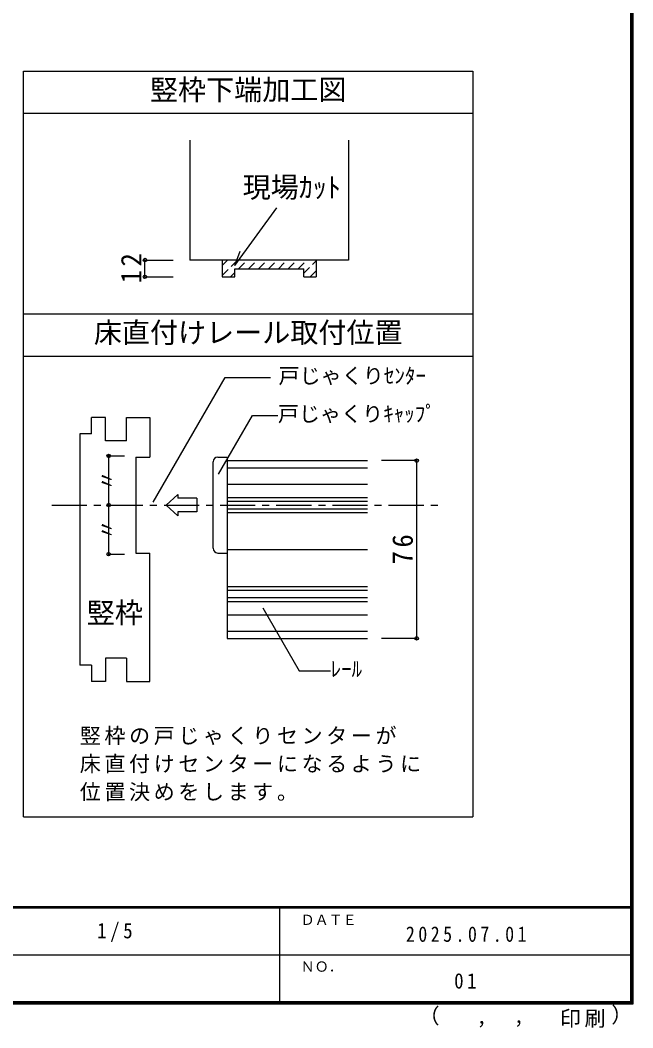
# Model space of a CAD drawing. Units: millimetres, scale not verified, with parts at other scales. Extents: x -973 to 977, y -718 to 696.
# Drawn here: x 540 to 977, y -718 to 0 of the extents above; entities that cross this region are included whole.
import ezdxf
from ezdxf.enums import TextEntityAlignment as Align

# ---------------------------------------------------------------- set-up
doc = ezdxf.new("R2010")
doc.units = ezdxf.units.MM
doc.header["$LTSCALE"] = 5
doc.header["$PDMODE"] = 32
doc.header["$PDSIZE"] = 2.5
doc.linetypes.add('CHAIN1', pattern=[8, 5, -1, 1, -1])
doc.linetypes.add('DASHED1', pattern=[1.8, 1.2, -0.6])
for name, color, linetype in [('0-4_枠', 3, 'Continuous'), ('0-A_文字', 7, 'Continuous'), ('0-B_寸法', 7, 'Continuous'), ('0-C_ハッチ', 4, 'Continuous'), ('2-1_通り芯', 4, 'CHAIN1'), ('2-4_枠', 3, 'Continuous'), ('2-7_金物', 4, 'Continuous'), ('2-A_寸法', 7, 'Continuous'), ('2-B_ﾊｯﾁ', 4, 'Continuous'), ('F-1_枠', 6, 'Continuous'), ('F-A_文字', 7, 'Continuous')]:
    doc.layers.add(name, color=color, linetype=linetype)
doc.styles.add('ＭＳ ゴシック', font='')
doc.styles.get('ＭＳ ゴシック').set_extended_font_data('MS Gothic')

msp = doc.modelspace()

# ---------------------------------------------------------------- linework, layer by layer
at = {"layer": '0-4_枠'}
for p, q in [((661.153, -85.002), (661.153, -170.493)), ((774.153, -85.002), (774.153, -170.493)), ((774.153, -170.493), (661.153, -170.493)), ((684.153, -170.493), (684.153, -182.493)), ((751.153, -170.493), (751.153, -182.493)), ((693.153, -176.793), (742.153, -176.793)), ((693.153, -182.493), (693.153, -176.793)), ((742.153, -182.493), (742.153, -176.793)), ((684.153, -182.493), (693.153, -182.493)), ((742.153, -182.493), (751.153, -182.493))]:
    msp.add_line(p, q, dxfattribs=at)
at = {"layer": '0-A_文字', "color": 3}
for p, q in [((862.653, -35.808), (862.653, -567.5)), ((542.653, -65.808), (862.653, -65.808)), ((542.653, -208.912), (862.653, -208.912)), ((542.653, -238.912), (862.653, -238.912)), ((542.653, -567.5), (862.653, -567.5))]:
    msp.add_line(p, q, dxfattribs=at)
at = {"layer": '0-A_文字'}
for q in [(722.976, -133.325), (696.971, -164.178)]:
    msp.add_line((693.223, -174.485), q, dxfattribs=at)
at = {"layer": '0-A_文字', "color": 3}
msp.add_lwpolyline([(542.653, -567.5), (542.653, -35.808), (862.653, -35.808)], dxfattribs=at)
at = {"layer": '0-B_寸法', "color": 4}
for p, q in [((629.095, -170.493), (649.095, -170.493)), ((629.095, -182.493), (629.095, -170.493)), ((629.095, -182.493), (649.095, -182.493))]:
    msp.add_line(p, q, dxfattribs=at)
at = {"layer": '0-B_寸法'}
for p in [(629.095, -170.493), (629.095, -182.493)]:
    msp.add_point(p, dxfattribs=at)
at = {"layer": '0-C_ハッチ', "linetype": 'DASHED1'}
for p, q in [((684.153, -174.338), (687.998, -170.493)), ((684.153, -181.409), (695.069, -170.493)), ((695.84, -176.793), (702.14, -170.493)), ((702.911, -176.793), (709.211, -170.493)), ((709.982, -176.793), (716.282, -170.493)), ((717.053, -176.793), (723.353, -170.493)), ((724.124, -176.793), (730.424, -170.493)), ((731.195, -176.793), (737.495, -170.493)), ((738.266, -176.793), (744.566, -170.493)), ((742.153, -179.978), (751.153, -170.978)), ((690.14, -182.493), (693.153, -179.48)), ((746.708, -182.493), (751.153, -178.049))]:
    msp.add_line(p, q, dxfattribs=at)
at = {"layer": '2-1_通り芯'}
msp.add_line((562.653, -345.17), (842.653, -345.17), dxfattribs=at)
at = {"layer": '2-4_枠'}
for p, q in [((590.986, -294.336), (590.986, -282.67)), ((600.986, -282.67), (590.986, -282.67)), ((600.986, -299.336), (600.986, -282.67)), ((615.986, -299.336), (615.986, -282.67)), ((615.986, -282.67), (632.653, -282.67)), ((632.653, -282.67), (632.653, -311.003)), ((590.986, -294.336), (582.653, -294.336)), ((582.653, -294.336), (582.653, -459.336)), ((615.986, -299.336), (600.986, -299.336)), ((622.653, -311.003), (632.653, -311.003)), ((622.653, -311.003), (622.653, -379.336)), ((622.653, -379.336), (632.653, -379.336)), ((632.653, -471.003), (632.653, -379.336)), ((590.986, -459.336), (582.653, -459.336)), ((590.986, -459.336), (590.986, -471.003)), ((600.986, -454.336), (600.986, -471.003)), ((615.986, -454.336), (600.986, -454.336)), ((615.986, -454.336), (615.986, -471.003)), ((600.986, -471.003), (590.986, -471.003)), ((615.986, -471.003), (632.653, -471.003))]:
    msp.add_line(p, q, dxfattribs=at)
at = {"layer": '2-7_金物'}
for p, q in [((677.653, -376.003), (677.653, -314.336)), ((687.653, -318.722), (787.653, -318.722)), ((687.653, -330.17), (787.653, -330.17)), ((644.239, -345.17), (652.522, -337.577)), ((652.522, -337.577), (652.522, -340.338)), ((666.096, -340.338), (652.522, -340.338)), ((666.096, -340.338), (666.096, -350.001)), ((687.653, -339.789), (787.653, -339.789)), ((644.239, -345.17), (652.522, -352.762)), ((652.522, -350.001), (652.522, -352.762)), ((666.096, -350.001), (652.522, -350.001)), ((687.653, -350.551), (787.653, -350.551)), ((680.986, -379.336), (687.653, -379.336)), ((687.653, -403.122), (787.653, -403.122)), ((687.653, -413.884), (787.653, -413.884)), ((687.653, -423.503), (787.653, -423.503)), ((687.653, -434.951), (787.653, -434.951))]:
    msp.add_line(p, q, dxfattribs=at)
at = {"layer": '2-7_金物', "color": 7}
for p, q in [((687.653, -313.503), (687.653, -440.17)), ((687.653, -313.503), (787.653, -313.503)), ((687.653, -342.503), (787.653, -342.503)), ((687.653, -347.836), (787.653, -347.836)), ((687.653, -376.836), (787.653, -376.836)), ((687.653, -405.836), (787.653, -405.836)), ((687.653, -411.17), (787.653, -411.17)), ((687.653, -440.17), (787.653, -440.17))]:
    msp.add_line(p, q, dxfattribs=at)
at = {"layer": '2-7_金物'}
msp.add_lwpolyline([(680.986, -311.003), (687.653, -311.003), (687.653, -379.336)], dxfattribs=at)
for centre, start, end in [((680.986, -314.336), 90, 180), ((680.986, -376.003), 180, 270)]:
    msp.add_arc(centre, 3.333, start, end, dxfattribs=at)
at = {"layer": '2-A_寸法'}
for p, q in [((634.954, -343.035), (686.203, -254.269)), ((686.203, -254.269), (718.548, -254.269)), ((681.571, -323.147), (705.657, -281.429)), ((705.657, -281.429), (723.789, -281.429))]:
    msp.add_line(p, q, dxfattribs=at)
msp.add_lwpolyline([(713.148, -418.395), (739.056, -463.269), (761.29, -463.269)], dxfattribs=at)
msp.add_point((603.21, -345.17), dxfattribs=at)
at = {"layer": '2-B_ﾊｯﾁ'}
for p, q in [((603.21, -310.17), (614.599, -310.17)), ((603.21, -310.17), (603.21, -380.17)), ((822.653, -313.503), (797.653, -313.503)), ((822.653, -313.503), (822.653, -440.17)), ((603.21, -380.17), (614.599, -380.17)), ((822.653, -440.17), (797.653, -440.17))]:
    msp.add_line(p, q, dxfattribs=at)
at = {"layer": '2-B_ﾊｯﾁ', "color": 7}
for p in [(603.21, -310.17), (822.653, -313.503), (603.21, -380.17), (822.653, -440.17)]:
    msp.add_point(p, dxfattribs=at)
at = {"layer": 'F-1_枠'}
for p, q in [((974.986, 695.833), (974.986, -700.833)), ((975.82, 695.833), (975.82, -700.833)), ((976.653, 695.833), (976.653, -700.833)), ((976.653, -631.667), (-973.347, -631.667)), ((976.653, -632.5), (-973.347, -632.5)), ((724.986, -632.5), (724.986, -699.167)), ((1.653, -665.833), (974.986, -665.834)), ((976.653, -699.167), (-973.347, -699.167)), ((976.653, -700), (-973.347, -700)), ((976.653, -700.833), (-973.347, -700.833))]:
    msp.add_line(p, q, dxfattribs=at)

# ---------------------------------------------------------------- texts
at = {"layer": '0-A_文字', "style": 'ＭＳ ゴシック'}
for s, p in [('竪枠下端加工図', (632.653, -60.808)), ('現場ｶｯﾄ', (698.674, -130.328)), ('床直付けレール取付位置', (592.653, -233.912))]:
    msp.add_text(s, height=14.66, dxfattribs=at).set_placement(p, align=Align.BOTTOM_LEFT)
at = {"layer": '0-B_寸法', "insert": (626.595, -187.118), "char_height": 14.66, "attachment_point": 7, "rotation": 90, "style": 'ＭＳ ゴシック'}
msp.add_mtext('\\T1.27;\\W0.95;12', dxfattribs=at)
at = {"layer": '2-A_寸法', "style": 'ＭＳ ゴシック'}
for s, height, p in [('戸じゃくりｾﾝﾀｰ', 11, (724.25, -261.769)), ('戸じゃくりｷｬｯﾌﾟ', 11, (723.789, -288.929)), ('竪枠', 14.66, (587.653, -433.65)), ('ﾚｰﾙ', 11, (761.29, -470.769))]:
    msp.add_text(s, height=height, dxfattribs=at).set_placement(p, align=Align.BOTTOM_LEFT)
for p in [(610.71, -335.17), (610.71, -370.17)]:
    msp.add_text('〃', height=11, rotation=90, dxfattribs=at).set_placement(p, align=Align.BOTTOM_LEFT)
at = {"layer": '2-A_寸法', "char_height": 11, "attachment_point": 7, "style": 'ＭＳ ゴシック'}
for s, insert in [('\\T1.17;竪枠の戸じゃくりセンターが', (582.653, -516.308)), ('\\T1.17;床直付けセンターになるように', (582.653, -536.308)), ('\\T1.17;位置決めをします。', (582.653, -556.308))]:
    msp.add_mtext(s, dxfattribs=dict(at, insert=insert))
at = {"layer": '2-B_ﾊｯﾁ', "color": 7, "insert": (820.153, -387.461), "char_height": 14.66, "attachment_point": 7, "rotation": 90, "style": 'ＭＳ ゴシック'}
msp.add_mtext('\\T1.27;\\W0.95;76', dxfattribs=at)
at = {"layer": 'F-A_文字', "style": 'ＭＳ ゴシック'}
for s, height, p in [('ＤＡＴＥ', 7.331, (739.986, -646.667)), ('ＮＯ．', 7.331, (739.986, -680.001)), ('（', 11, (823.992, -718.052)), ('）', 11, (961.387, -717.355)), (',', 11, (865.199, -718.052)), (',', 11, (891.686, -717.588))]:
    msp.add_text(s, height=height, dxfattribs=at).set_placement(p, align=Align.BOTTOM_LEFT)
at = {"layer": 'F-A_文字', "char_height": 11, "attachment_point": 7, "style": 'ＭＳ ゴシック'}
for s, insert in [('\\T1.38;\\W0.9;1/5', (594.986, -656.667)), ('\\T1.39;\\W0.85;2025.07.01', (814.986, -656.667)), ('\\T1.36;\\W0.9;01', (849.361, -690.001)), ('\\T1.17;印刷', (924.678, -717.82))]:
    msp.add_mtext(s, dxfattribs=dict(at, insert=insert))

doc.saveas('drawing.dxf')
